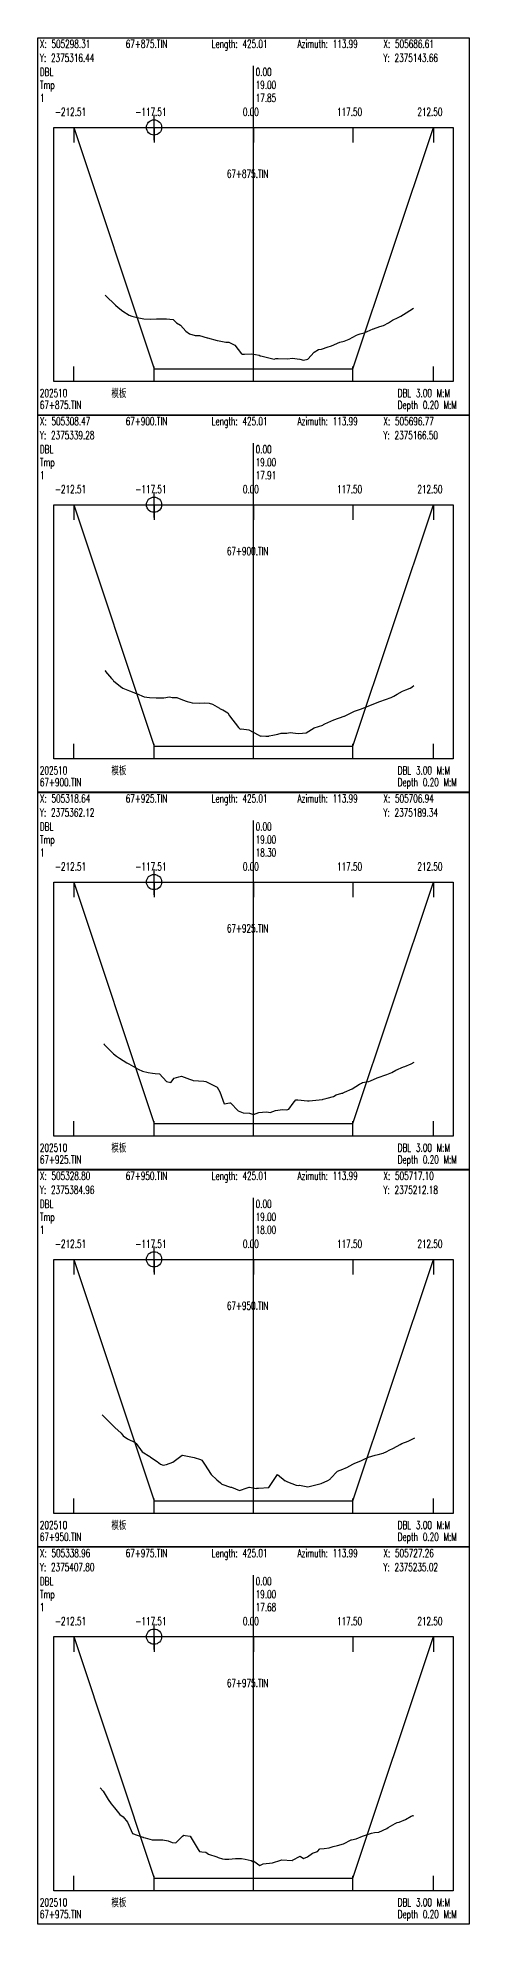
# Model space of a CAD drawing. Extents: x 1 to 194, y -24202 to 0.
# Drawn here: x 1 to 171, y -1485 to -742 of the extents above; entities that cross this region are included whole.
import ezdxf

# ---------------------------------------------------------------- set-up
doc = ezdxf.new("R2010")
doc.units = 0
doc.header["$MEASUREMENT"] = 0
doc.layers.add('LABELS', color=7, linetype='Continuous')
doc.layers.add('XSECTION', color=7, linetype='Continuous')
doc.styles.get("Standard").update_dxf_attribs({"font": 'txt.shx'})

msp = doc.modelspace()

# ---------------------------------------------------------------- linework, layer by layer
at = {"color": 1}
for p, q in [((41.83, -777.68), (51.83, -777.68)), ((46.83, -782.68), (46.83, -772.68)), ((41.83, -926.15), (51.83, -926.15)), ((46.83, -931.15), (46.83, -921.15)), ((41.83, -1074.63), (51.83, -1074.63)), ((46.83, -1079.63), (46.83, -1069.63)), ((41.83, -1223.11), (51.83, -1223.11)), ((46.83, -1228.11), (46.83, -1218.11)), ((41.83, -1371.58), (51.83, -1371.58)), ((46.83, -1376.58), (46.83, -1366.58))]:
    msp.add_line(p, q, dxfattribs=at)
for centre in [(46.83, -777.68), (46.83, -926.15), (46.83, -1074.63), (46.83, -1223.11), (46.83, -1371.58)]:
    msp.add_circle(centre, 3, dxfattribs=at)
at = {"layer": 'XSECTION', "color": 0, "linetype": 'Continuous'}
for points in [[(1, -742.39), (171, -742.39), (171, -890.86), (1, -890.86), (1, -742.39)], [(86, -877.68), (86, -753.44)], [(86, -877.68), (86, -753.44)], [(7.3, -777.68), (164.71, -777.68), (164.71, -877.68), (7.3, -877.68), (7.3, -777.68)], [(15.17, -777.68), (15.17, -783.62)], [(15.17, -777.68), (46.83, -872.68)], [(15.17, -777.68), (46.83, -872.68)], [(46.83, -777.68), (46.83, -783.62)], [(86, -777.68), (86, -783.62)], [(125.17, -777.68), (125.17, -783.62)], [(125.17, -872.68), (156.84, -777.68)], [(125.17, -872.68), (156.84, -777.68)], [(156.84, -777.68), (156.84, -783.62)], [(15.17, -877.68), (15.17, -871.74)], [(46.83, -877.68), (46.83, -871.74)], [(46.83, -872.68), (86, -872.68)], [(46.83, -872.68), (46.83, -872.68)], [(46.83, -872.68), (86, -872.68)], [(86, -877.68), (86, -871.74)], [(86, -872.68), (125.17, -872.68)], [(86, -872.68), (125.17, -872.68)], [(125.17, -877.68), (125.17, -871.74)], [(125.17, -872.68), (125.17, -872.68)], [(156.84, -877.68), (156.84, -871.74)], [(1, -890.87), (171, -890.87), (171, -1039.33), (1, -1039.33), (1, -890.87)], [(86, -1026.15), (86, -901.92)], [(86, -1026.15), (86, -901.92)], [(7.3, -926.15), (164.71, -926.15), (164.71, -1026.15), (7.3, -1026.15), (7.3, -926.15)], [(15.17, -926.15), (15.17, -932.09)], [(15.17, -926.15), (46.83, -1021.15)], [(15.17, -926.15), (46.83, -1021.15)], [(46.83, -926.15), (46.83, -932.09)], [(86, -926.15), (86, -932.09)], [(125.17, -926.15), (125.17, -932.09)], [(125.17, -1021.15), (156.84, -926.15)], [(125.17, -1021.15), (156.84, -926.15)], [(156.84, -926.15), (156.84, -932.09)], [(15.17, -1026.15), (15.17, -1020.22)], [(46.83, -1026.15), (46.83, -1020.22)], [(46.83, -1021.15), (86, -1021.15)], [(46.83, -1021.15), (46.83, -1021.15)], [(46.83, -1021.15), (86, -1021.15)], [(86, -1026.15), (86, -1020.22)], [(86, -1021.15), (125.17, -1021.15)], [(86, -1021.15), (125.17, -1021.15)], [(125.17, -1026.15), (125.17, -1020.22)], [(125.17, -1021.15), (125.17, -1021.15)], [(156.84, -1026.15), (156.84, -1020.22)], [(1, -1039.34), (171, -1039.34), (171, -1187.81), (1, -1187.81), (1, -1039.34)], [(86, -1174.63), (86, -1050.39)], [(86, -1174.63), (86, -1050.39)], [(7.3, -1074.63), (164.71, -1074.63), (164.71, -1174.63), (7.3, -1174.63), (7.3, -1074.63)], [(15.17, -1074.63), (15.17, -1080.57)], [(15.17, -1074.63), (46.83, -1169.63)], [(15.17, -1074.63), (46.83, -1169.63)], [(46.83, -1074.63), (46.83, -1080.57)], [(86, -1074.63), (86, -1080.57)], [(125.17, -1074.63), (125.17, -1080.57)], [(125.17, -1169.63), (156.84, -1074.63)], [(125.17, -1169.63), (156.84, -1074.63)], [(156.84, -1074.63), (156.84, -1080.57)], [(15.17, -1174.63), (15.17, -1168.69)], [(46.83, -1174.63), (46.83, -1168.69)], [(46.83, -1169.63), (86, -1169.63)], [(46.83, -1169.63), (46.83, -1169.63)], [(46.83, -1169.63), (86, -1169.63)], [(86, -1174.63), (86, -1168.69)], [(86, -1169.63), (125.17, -1169.63)], [(86, -1169.63), (125.17, -1169.63)], [(125.17, -1174.63), (125.17, -1168.69)], [(125.17, -1169.63), (125.17, -1169.63)], [(156.84, -1174.63), (156.84, -1168.69)], [(1, -1187.82), (171, -1187.82), (171, -1336.28), (1, -1336.28), (1, -1187.82)], [(86, -1323.11), (86, -1198.87)], [(86, -1323.11), (86, -1198.87)], [(7.3, -1223.11), (164.71, -1223.11), (164.71, -1323.11), (7.3, -1323.11), (7.3, -1223.11)], [(15.17, -1223.11), (15.17, -1229.04)], [(15.17, -1223.11), (46.83, -1318.11)], [(15.17, -1223.11), (46.83, -1318.11)], [(46.83, -1223.11), (46.83, -1229.04)], [(86, -1223.11), (86, -1229.04)], [(125.17, -1223.11), (125.17, -1229.04)], [(125.17, -1318.11), (156.84, -1223.11)], [(125.17, -1318.11), (156.84, -1223.11)], [(156.84, -1223.11), (156.84, -1229.04)], [(15.17, -1323.11), (15.17, -1317.17)], [(46.83, -1323.11), (46.83, -1317.17)], [(46.83, -1318.11), (86, -1318.11)], [(46.83, -1318.11), (46.83, -1318.11)], [(46.83, -1318.11), (86, -1318.11)], [(86, -1323.11), (86, -1317.17)], [(86, -1318.11), (125.17, -1318.11)], [(86, -1318.11), (125.17, -1318.11)], [(125.17, -1323.11), (125.17, -1317.17)], [(125.17, -1318.11), (125.17, -1318.11)], [(156.84, -1323.11), (156.84, -1317.17)], [(1, -1336.29), (171, -1336.29), (171, -1484.76), (1, -1484.76), (1, -1336.29)], [(86, -1471.58), (86, -1347.35)], [(86, -1471.58), (86, -1347.35)], [(7.3, -1371.58), (164.71, -1371.58), (164.71, -1471.58), (7.3, -1471.58), (7.3, -1371.58)], [(15.17, -1371.58), (15.17, -1377.52)], [(15.17, -1371.58), (46.83, -1466.58)], [(15.17, -1371.58), (46.83, -1466.58)], [(46.83, -1371.58), (46.83, -1377.52)], [(86, -1371.58), (86, -1377.52)], [(125.17, -1371.58), (125.17, -1377.52)], [(125.17, -1466.58), (156.84, -1371.58)], [(125.17, -1466.58), (156.84, -1371.58)], [(156.84, -1371.58), (156.84, -1377.52)], [(15.17, -1471.58), (15.17, -1465.64)], [(46.83, -1471.58), (46.83, -1465.64)], [(46.83, -1466.58), (86, -1466.58)], [(46.83, -1466.58), (46.83, -1466.58)], [(46.83, -1466.58), (86, -1466.58)], [(86, -1471.58), (86, -1465.64)], [(86, -1466.58), (125.17, -1466.58)], [(86, -1466.58), (125.17, -1466.58)], [(125.17, -1471.58), (125.17, -1465.64)], [(125.17, -1466.58), (125.17, -1466.58)], [(156.84, -1471.58), (156.84, -1465.64)]]:
    msp.add_lwpolyline(points, dxfattribs=at)
at = {"layer": 'XSECTION', "color": 1, "linetype": 'Continuous'}
for points in [[(27.52, -843.68), (27.52, -843.68), (27.52, -843.68), (27.54, -843.68), (27.67, -843.83), (31.61, -847.63), (32.69, -848.53), (34.5, -850.03), (37.05, -851.58), (38.02, -851.98), (40.23, -852.48), (40.85, -852.63), (42.76, -853.03), (45.61, -853.08), (47.73, -853.03), (51.65, -853.03), (51.66, -853.03), (51.67, -853.03), (54.4, -853.23), (55.63, -854.58), (57.27, -855.53), (59.34, -857.88), (60.73, -858.93), (63.06, -859.58), (64.79, -859.53), (67.74, -860.48), (67.87, -860.53), (71.65, -861.48), (71.77, -861.48), (71.88, -861.53), (75.06, -862.13), (76.23, -862.13), (78.6, -863.33), (81.29, -866.78), (81.58, -866.88), (82.46, -866.88), (85.4, -866.83), (88.26, -867.28), (88.64, -867.53), (88.92, -867.63), (94.19, -868.93), (94.86, -868.68), (95.68, -868.68), (99.48, -868.73), (101.28, -868.48), (104.24, -868.93), (105.72, -869.23), (107.37, -868.83), (109.89, -866.18), (111.57, -865.03), (112.77, -864.88), (115.45, -864.03), (116.35, -863.73), (116.68, -863.58), (119.98, -862.23), (121.71, -861.78), (123.69, -861.03), (126.51, -859.48), (127.28, -859.18), (128.06, -858.93), (129.56, -858.48), (133.09, -856.93), (133.21, -856.88), (135.76, -855.98), (137.27, -855.58), (139.12, -854.53), (140.81, -853.48), (143.04, -852.43), (143.55, -852.18), (143.99, -851.98), (146.13, -850.63), (149.05, -848.83), (149.06, -848.83)], [(27.42, -991.45), (27.66, -991.55), (27.76, -991.8), (30.13, -994.55), (30.72, -995.25), (30.92, -995.45), (33.62, -997.75), (34.59, -998.3), (37.2, -999.35), (38.92, -1000.05), (39.44, -1000.25), (39.96, -1000.4), (42.94, -1001.8), (45, -1002.05), (47.62, -1002.15), (50.71, -1002.1), (52.95, -1001.8), (53.94, -1001.95), (55.81, -1002.05), (58.06, -1002.95), (59.84, -1003.55), (60.9, -1003.85), (61.84, -1004.1), (64.75, -1004.25), (66.75, -1004.05), (68.54, -1004.3), (69.81, -1004.65), (72.61, -1006.15), (72.84, -1006.45), (73.88, -1006.85), (75.84, -1008), (76.6, -1009.25), (80.03, -1013.85), (80.76, -1014.45), (81.34, -1014.35), (84.11, -1014.75), (87.89, -1016.65), (88.72, -1017.2), (89.05, -1017.1), (90.91, -1017.25), (92.04, -1017.2), (92.23, -1017.15), (93.58, -1016.85), (95.57, -1016.4), (96.93, -1016.05), (99.16, -1016), (100.48, -1015.75), (103.54, -1016.2), (105.29, -1016), (106.74, -1015.95), (109.87, -1014), (113.26, -1012.9), (113.57, -1012.65), (113.84, -1012.5), (114.16, -1012.35), (117.69, -1010.85), (121.76, -1009.4), (121.8, -1009.4), (121.82, -1009.4), (125.8, -1007.45), (126.95, -1007), (128.54, -1006.5), (130.74, -1005.5), (131.76, -1005.1), (134.77, -1004), (135.79, -1003.65), (140.29, -1001.95), (141.29, -1001.5), (142.65, -1000.75), (144.64, -999.5), (146, -999), (147.73, -998.3), (148.32, -997.95), (148.45, -997.85), (149.13, -997.25)], [(27.05, -1138.28), (27.12, -1138.48), (27.18, -1138.53), (30.9, -1142.23), (32.05, -1143.18), (33.21, -1143.93), (36.14, -1145.78), (36.88, -1146.23), (40.55, -1148.23), (42.29, -1149.08), (44.49, -1149.58), (46.21, -1149.83), (47.33, -1150.03), (48.93, -1150.13), (51.67, -1153.13), (53.48, -1153.48), (54.72, -1151.83), (56.61, -1151.28), (57.66, -1150.98), (60.75, -1152.18), (61.97, -1152.63), (62.3, -1152.78), (66.44, -1152.98), (67.24, -1153.18), (68.52, -1153.83), (71.72, -1155.33), (72.72, -1157.23), (74.49, -1161.93), (76.71, -1161.58), (76.77, -1161.58), (76.88, -1161.58), (79.98, -1164.73), (81.87, -1165.48), (84.4, -1165.58), (86.01, -1166.13), (88.15, -1165.38), (90.98, -1165.08), (91.96, -1165.18), (92.61, -1165.38), (94.71, -1164.48), (97.39, -1164.18), (99.18, -1164.33), (99.92, -1164.03), (101.65, -1161.68), (102.62, -1160.38), (103.44, -1160.38), (107.24, -1160.68), (107.99, -1160.68), (113.12, -1160.23), (113.4, -1160.13), (115.07, -1159.68), (117.46, -1158.98), (118.62, -1158.38), (120.85, -1157.73), (121.16, -1157.68), (121.34, -1157.58), (121.78, -1157.38), (124.86, -1155.98), (127.69, -1154.23), (128.5, -1153.78), (128.92, -1153.58), (131.4, -1153.08), (132.1, -1152.83), (134.66, -1151.63), (138.51, -1150.43), (140.51, -1149.63), (142.1, -1148.63), (145.12, -1147.38), (145.61, -1147.18), (148.13, -1146.23), (149.25, -1145.48)], [(26.39, -1284.31), (26.46, -1284.41), (30.15, -1288.06), (30.53, -1288.46), (31.41, -1289.26), (33.82, -1291.51), (34.73, -1292.61), (36.34, -1293.76), (39.37, -1295.21), (39.48, -1295.26), (39.74, -1295.61), (42.2, -1298.81), (45.11, -1300.71), (45.28, -1300.81), (45.39, -1300.91), (48.04, -1302.71), (49.33, -1303.76), (50.39, -1304.16), (51.75, -1303.81), (54.22, -1302.86), (57.84, -1300.21), (57.98, -1300.11), (58.03, -1300.16), (62.62, -1301.06), (65.11, -1301.91), (65.61, -1302.11), (66.74, -1303.76), (69.29, -1307.81), (71.61, -1309.91), (73.02, -1311.01), (73.52, -1311.61), (76.95, -1312.71), (77.37, -1312.71), (80.43, -1314.01), (83.51, -1313.06), (84.24, -1312.71), (84.41, -1312.81), (87.06, -1313.31), (87.37, -1313.21), (88.01, -1313.11), (92.04, -1312.86), (94.2, -1309.76), (95.51, -1307.81), (98.41, -1310.26), (98.53, -1310.46), (98.63, -1310.26), (99.38, -1310.66), (102.84, -1311.91), (103.71, -1312.06), (104.06, -1311.96), (107.38, -1312.66), (107.44, -1312.66), (112.62, -1311.36), (115.33, -1310.11), (116.14, -1309.56), (116.38, -1309.41), (119.04, -1306.41), (121.21, -1305.61), (122.31, -1305.21), (122.79, -1304.96), (125.18, -1303.71), (125.67, -1303.46), (128.48, -1302.26), (129.6, -1301.71), (131.26, -1300.96), (133.97, -1300.21), (135.12, -1299.91), (137.04, -1299.41), (138.55, -1298.66), (139.5, -1298.26), (141.14, -1297.46), (143.83, -1295.91), (144.47, -1295.56), (146.89, -1294.61), (148.96, -1293.66), (149.52, -1293.36)], [(25.63, -1431.08), (26.75, -1432.43), (28.7, -1435.63), (29.88, -1437.33), (31.25, -1438.93), (33.33, -1441.53), (34.62, -1442.43), (36.33, -1444.53), (38.4, -1448.98), (42.41, -1450.43), (42.52, -1450.53), (42.68, -1450.63), (43.3, -1450.78), (46.05, -1451.48), (50.25, -1451.58), (52.34, -1451.88), (53.94, -1452.53), (55.41, -1452.68), (58, -1450.13), (58.52, -1449.68), (59.03, -1449.78), (61.05, -1450.13), (64.22, -1455.38), (64.75, -1456.18), (65.62, -1456.23), (67.22, -1456.38), (68.28, -1457.23), (71.52, -1458.28), (72.08, -1458.48), (73.73, -1458.98), (74.74, -1459.13), (76.27, -1459.13), (78.93, -1458.88), (81.29, -1458.88), (82.75, -1459.08), (85.14, -1459.68), (85.72, -1460.08), (86.08, -1459.93), (88.51, -1461.58), (89.75, -1460.93), (93.47, -1460.58), (96.77, -1459.58), (97.1, -1459.43), (97.15, -1459.43), (101.29, -1459.68), (101.32, -1459.68), (101.42, -1459.58), (104.44, -1457.93), (105.74, -1458.83), (107.26, -1458.23), (109.2, -1456.73), (111.19, -1456.13), (112.11, -1455.13), (113.83, -1454.98), (115.86, -1454.63), (117.36, -1454.18), (119.1, -1453.73), (121.46, -1453.13), (124.45, -1451.58), (124.59, -1451.58), (126.44, -1451.13), (128.87, -1450.13), (128.87, -1450.13), (128.87, -1450.13), (132.45, -1448.93), (133.68, -1448.63), (135.41, -1448.48), (138.5, -1447.03), (139.08, -1446.63), (141.8, -1445.13), (142.6, -1444.68), (143.38, -1444.58), (145.81, -1443.53), (148.13, -1442.23), (148.5, -1442.03), (148.57, -1441.98), (149.02, -1442.13)]]:
    msp.add_lwpolyline(points, dxfattribs=at)

# ---------------------------------------------------------------- texts
at = {"layer": 'LABELS', "color": 0, "width": 0.666667}
for s, height, p in [('Y: 2375316.44', 3.1482, (1.85, -751.92)), ('X: 505298.31', 3.1482, (1.85, -746.39)), ('67+875.TIN', 3.148, (35.68, -746.39)), ('Length: 425.01', 3.1482, (69.51, -746.39)), ('Azimuth: 113.99', 3.1482, (103.34, -746.39)), ('Y: 2375143.66', 3.1482, (137.17, -751.92)), ('X: 505686.61', 3.1482, (137.17, -746.39)), ('DBL', 3.148, (1.85, -757.44)), ('0.00', 3.148, (86.85, -757.44)), ('0.00', 3.148, (86.85, -757.44)), ('Tmp', 3.148, (1.85, -762.54)), ('19.00', 3.148, (86.85, -762.54)), ('19.00', 3.148, (86.85, -762.54)), ('-212.51', 3.148, (7.82, -773.17)), ('-117.51', 3.148, (39.49, -773.17)), ('0.00', 3.148, (81.81, -773.17)), ('117.50', 3.148, (118.87, -773.17)), ('212.50', 3.148, (150.54, -773.17)), ('67+875.TIN', 3.148, (75.51, -797.49)), ('模板', 3.148, (30.04, -883.8)), ('DBL 3.00 M:M', 3.1482, (142.81, -883.8)), ('67+875.TIN', 3.148, (1.85, -888.48)), ('Depth 0.20 M:M', 3.1482, (142.81, -888.48)), ('Y: 2375339.28', 3.1482, (1.85, -900.39)), ('X: 505308.47', 3.1482, (1.85, -894.87)), ('67+900.TIN', 3.148, (35.68, -894.87)), ('Length: 425.01', 3.1482, (69.51, -894.87)), ('Azimuth: 113.99', 3.1482, (103.34, -894.87)), ('Y: 2375166.50', 3.1482, (137.17, -900.39)), ('X: 505696.77', 3.1482, (137.17, -894.87)), ('DBL', 3.148, (1.85, -905.92)), ('0.00', 3.148, (86.85, -905.92)), ('0.00', 3.148, (86.85, -905.92)), ('Tmp', 3.148, (1.85, -911.02)), ('19.00', 3.148, (86.85, -911.02)), ('19.00', 3.148, (86.85, -911.02)), ('-212.51', 3.148, (7.82, -921.65)), ('-117.51', 3.148, (39.49, -921.65)), ('0.00', 3.148, (81.81, -921.65)), ('117.50', 3.148, (118.87, -921.65)), ('212.50', 3.148, (150.54, -921.65)), ('67+900.TIN', 3.148, (75.51, -945.97)), ('模板', 3.148, (30.04, -1032.28)), ('DBL 3.00 M:M', 3.1482, (142.81, -1032.28)), ('67+900.TIN', 3.148, (1.85, -1036.95)), ('Depth 0.20 M:M', 3.1482, (142.81, -1036.95)), ('Y: 2375362.12', 3.1482, (1.85, -1048.87)), ('X: 505318.64', 3.1482, (1.85, -1043.34)), ('67+925.TIN', 3.148, (35.68, -1043.34)), ('Length: 425.01', 3.1482, (69.51, -1043.34)), ('Azimuth: 113.99', 3.1482, (103.34, -1043.34)), ('Y: 2375189.34', 3.1482, (137.17, -1048.87)), ('X: 505706.94', 3.1482, (137.17, -1043.34)), ('DBL', 3.148, (1.85, -1054.39)), ('0.00', 3.148, (86.85, -1054.39)), ('0.00', 3.148, (86.85, -1054.39)), ('Tmp', 3.148, (1.85, -1059.5)), ('19.00', 3.148, (86.85, -1059.5)), ('19.00', 3.148, (86.85, -1059.5)), ('-212.51', 3.148, (7.82, -1070.13)), ('-117.51', 3.148, (39.49, -1070.13)), ('0.00', 3.148, (81.81, -1070.13)), ('117.50', 3.148, (118.87, -1070.13)), ('212.50', 3.148, (150.54, -1070.13)), ('67+925.TIN', 3.148, (75.51, -1094.44)), ('模板', 3.148, (30.04, -1180.75)), ('DBL 3.00 M:M', 3.1482, (142.81, -1180.75)), ('67+925.TIN', 3.148, (1.85, -1185.43)), ('Depth 0.20 M:M', 3.1482, (142.81, -1185.43)), ('Y: 2375384.96', 3.1482, (1.85, -1197.34)), ('X: 505328.80', 3.1482, (1.85, -1191.82)), ('67+950.TIN', 3.148, (35.68, -1191.82)), ('Length: 425.01', 3.1482, (69.51, -1191.82)), ('Azimuth: 113.99', 3.1482, (103.34, -1191.82)), ('Y: 2375212.18', 3.1482, (137.17, -1197.34)), ('X: 505717.10', 3.1482, (137.17, -1191.82)), ('DBL', 3.148, (1.85, -1202.87)), ('0.00', 3.148, (86.85, -1202.87)), ('0.00', 3.148, (86.85, -1202.87)), ('Tmp', 3.148, (1.85, -1207.97)), ('19.00', 3.148, (86.85, -1207.97)), ('19.00', 3.148, (86.85, -1207.97)), ('-212.51', 3.148, (7.82, -1218.6)), ('-117.51', 3.148, (39.49, -1218.6)), ('0.00', 3.148, (81.81, -1218.6)), ('117.50', 3.148, (118.87, -1218.6)), ('212.50', 3.148, (150.54, -1218.6)), ('67+950.TIN', 3.148, (75.51, -1242.92)), ('模板', 3.148, (30.04, -1329.23)), ('DBL 3.00 M:M', 3.1482, (142.81, -1329.23)), ('67+950.TIN', 3.148, (1.85, -1333.91)), ('Depth 0.20 M:M', 3.1482, (142.81, -1333.91)), ('Y: 2375407.80', 3.1482, (1.85, -1345.82)), ('X: 505338.96', 3.1482, (1.85, -1340.29)), ('67+975.TIN', 3.148, (35.68, -1340.29)), ('Length: 425.01', 3.1482, (69.51, -1340.29)), ('Azimuth: 113.99', 3.1482, (103.34, -1340.29)), ('Y: 2375235.02', 3.1482, (137.17, -1345.82)), ('X: 505727.26', 3.1482, (137.17, -1340.29)), ('DBL', 3.148, (1.85, -1351.35)), ('0.00', 3.148, (86.85, -1351.35)), ('0.00', 3.148, (86.85, -1351.35)), ('Tmp', 3.148, (1.85, -1356.45)), ('19.00', 3.148, (86.85, -1356.45)), ('19.00', 3.148, (86.85, -1356.45)), ('-212.51', 3.148, (7.82, -1367.08)), ('-117.51', 3.148, (39.49, -1367.08)), ('0.00', 3.148, (81.81, -1367.08)), ('117.50', 3.148, (118.87, -1367.08)), ('212.50', 3.148, (150.54, -1367.08)), ('67+975.TIN', 3.148, (75.51, -1391.4)), ('模板', 3.148, (30.04, -1477.71)), ('DBL 3.00 M:M', 3.1482, (142.81, -1477.71)), ('67+975.TIN', 3.148, (1.85, -1482.38)), ('Depth 0.20 M:M', 3.1482, (142.81, -1482.38))]:
    msp.add_text(s, height=height, dxfattribs=at).set_placement(p)
at = {"layer": 'LABELS', "color": 1, "width": 0.666667}
for s, height, p in [('1', 3.15, (1.85, -767.64)), ('17.85', 3.148, (86.85, -767.64)), ('17.85', 3.148, (86.85, -767.64)), ('202510', 3.148, (1.85, -883.8)), ('1', 3.15, (1.85, -916.12)), ('17.91', 3.148, (86.85, -916.12)), ('17.91', 3.148, (86.85, -916.12)), ('202510', 3.148, (1.85, -1032.28)), ('1', 3.15, (1.85, -1064.6)), ('18.30', 3.148, (86.85, -1064.6)), ('18.30', 3.148, (86.85, -1064.6)), ('202510', 3.148, (1.85, -1180.75)), ('1', 3.15, (1.85, -1213.07)), ('18.00', 3.148, (86.85, -1213.07)), ('18.00', 3.148, (86.85, -1213.07)), ('202510', 3.148, (1.85, -1329.23)), ('1', 3.15, (1.85, -1361.55)), ('17.68', 3.148, (86.85, -1361.55)), ('17.68', 3.148, (86.85, -1361.55)), ('202510', 3.148, (1.85, -1477.71))]:
    msp.add_text(s, height=height, dxfattribs=at).set_placement(p)

doc.saveas('drawing.dxf')
